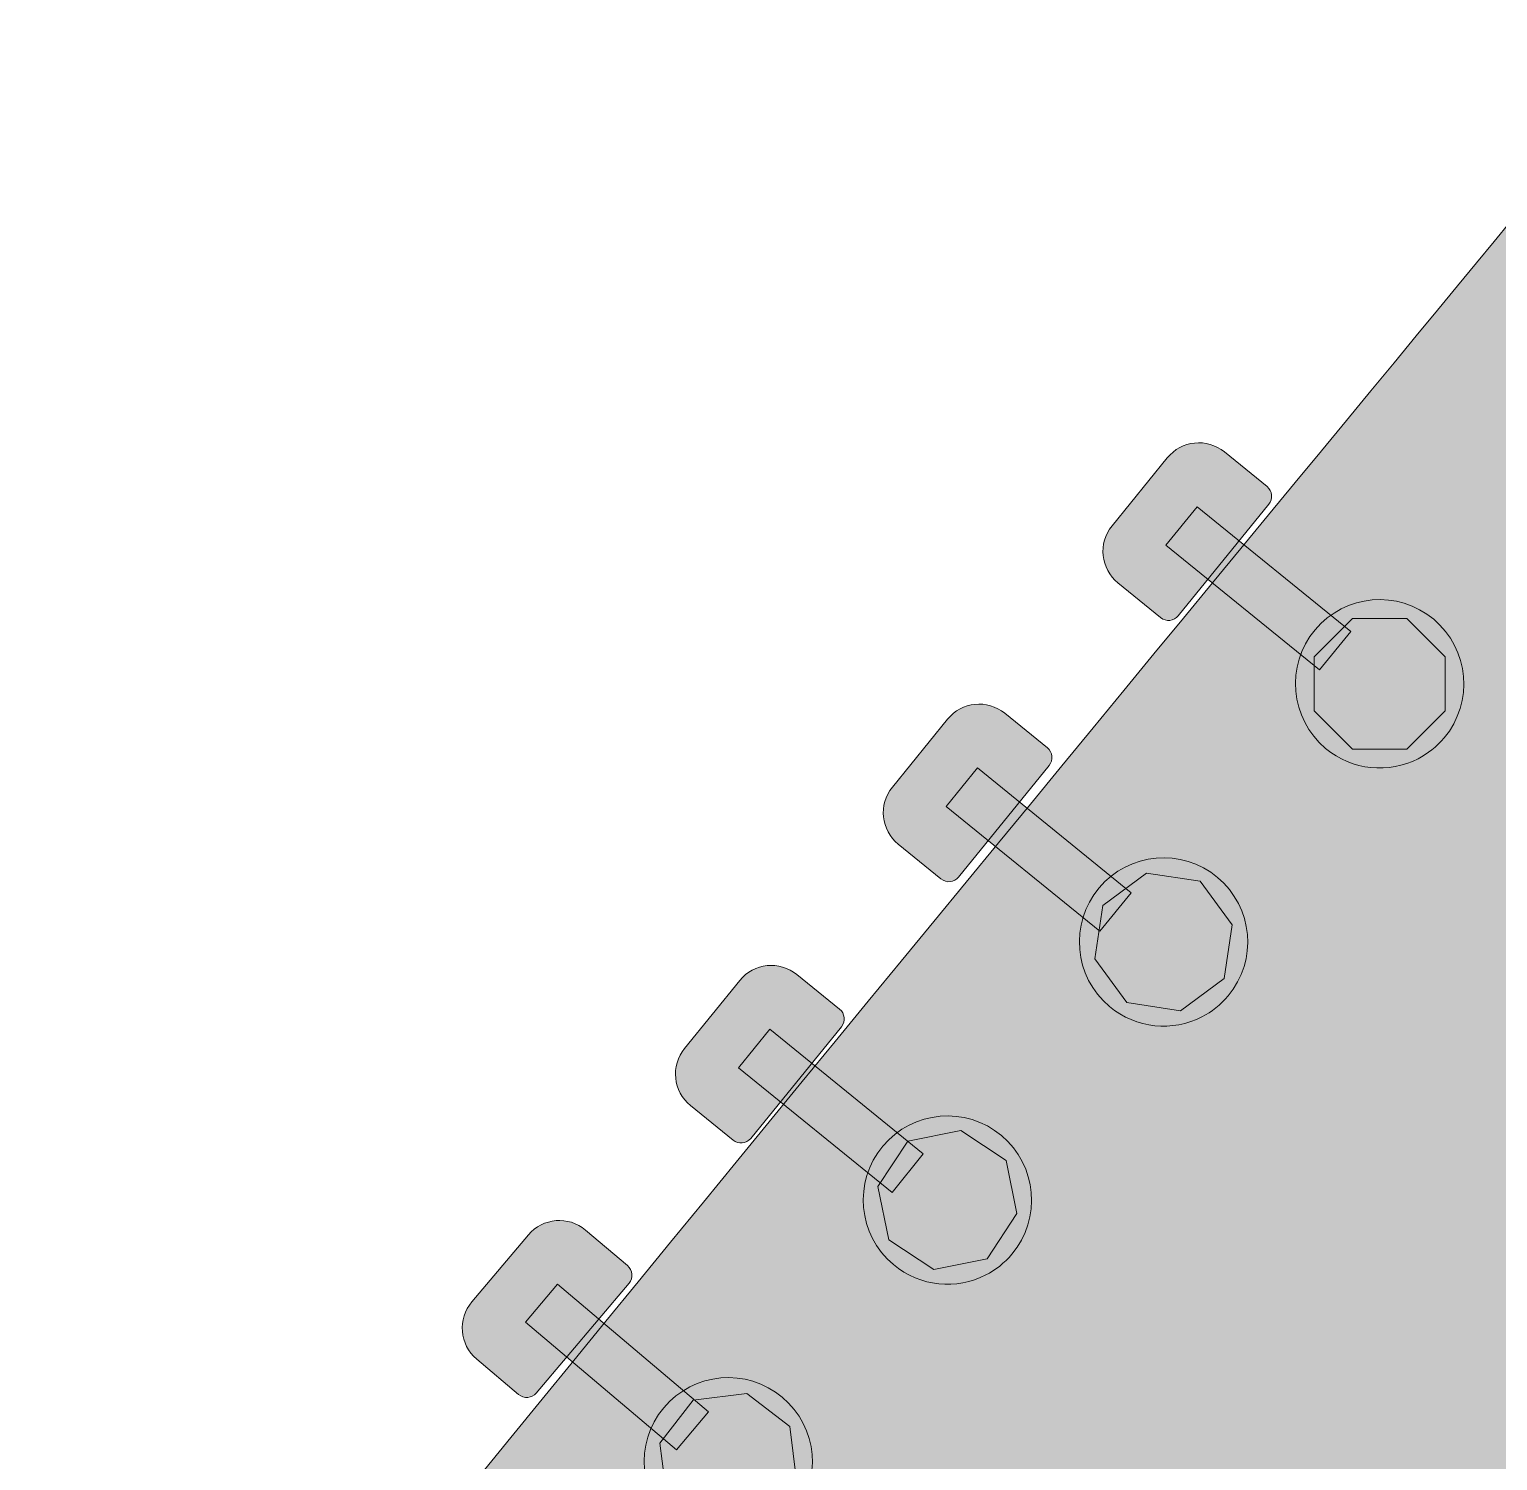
# Model space of a CAD drawing. Header units: millimetres. Extents: x -1358 to 1584, y -714 to 655.
# Drawn here: x -772.6 to -685.4, y 150.8 to 235.8 of the extents above; entities that cross this region are included whole.
import ezdxf

# ---------------------------------------------------------------- set-up
doc = ezdxf.new("R2010")
doc.units = ezdxf.units.MM
doc.header["$MEASUREMENT"] = 0
doc.layers.add('finished guitar', color=7, linetype='Continuous')

# ---------------------------------------------------------------- blocks, each defined once
blk = doc.blocks.new('block 350')
at = {"layer": 'finished guitar', "true_color": 0xffffff}
h = blk.add_hatch(color=7, dxfattribs=at)
h.dxf.hatch_style = 2
edge = h.paths.add_edge_path()
edge.add_spline(control_points=[(-746.053, 156.845), (-746.053, 156.845), (-743.56, 154.738), (-743.56, 154.738), (-743.248, 154.474), (-742.78, 154.514), (-742.516, 154.826), (-742.516, 154.826), (-737, 161.354), (-737, 161.354), (-736.735, 161.667), (-736.775, 162.134), (-737.087, 162.398), (-737.087, 162.398), (-739.581, 164.505), (-739.581, 164.505), (-740.598, 165.365), (-742.121, 165.238), (-742.981, 164.22), (-742.981, 164.22), (-746.339, 160.246), (-746.339, 160.246), (-747.199, 159.228), (-747.071, 157.705), (-746.053, 156.845)], knot_values=[0, 0, 0, 0, 1, 1, 1, 2, 2, 2, 3, 3, 3, 4, 4, 4, 5, 5, 5, 6, 6, 6, 7, 7, 7, 8, 8, 8, 8], degree=3, periodic=1)
h = blk.add_hatch(color=7, dxfattribs=at)
h.dxf.hatch_style = 2
h.paths.add_polyline_path([(-743.158, 159.038), (-734.184, 151.455), (-732.285, 153.702), (-741.259, 161.285)])
at = {"layer": 'finished guitar', "lineweight": 0}
blk.add_lwpolyline([(-743.158, 159.038), (-734.184, 151.455), (-732.285, 153.702), (-741.259, 161.285), (-743.158, 159.038)], dxfattribs=at)
blk.add_open_spline([(-746.053, 156.845), (-746.053, 156.845), (-743.56, 154.738), (-743.56, 154.738), (-743.248, 154.474), (-742.78, 154.514), (-742.516, 154.826), (-742.516, 154.826), (-737, 161.354), (-737, 161.354), (-736.735, 161.667), (-736.775, 162.134), (-737.087, 162.398), (-737.087, 162.398), (-739.581, 164.505), (-739.581, 164.505), (-740.598, 165.365), (-742.121, 165.238), (-742.981, 164.22), (-742.981, 164.22), (-746.339, 160.246), (-746.339, 160.246), (-747.199, 159.228), (-747.071, 157.705), (-746.053, 156.845)], degree=3, knots=[0, 0, 0, 0, 1, 1, 1, 2, 2, 2, 3, 3, 3, 4, 4, 4, 5, 5, 5, 6, 6, 6, 7, 7, 7, 8, 8, 8, 8], dxfattribs=at)
blk = doc.blocks.new('block 351')
at = {"layer": 'finished guitar', "true_color": 0xffffff}
h = blk.add_hatch(color=7, dxfattribs=at)
h.dxf.hatch_style = 2
edge = h.paths.add_edge_path()
edge.add_spline(control_points=[(-733.348, 171.9), (-733.348, 171.9), (-730.814, 169.843), (-730.814, 169.843), (-730.496, 169.585), (-730.029, 169.633), (-729.771, 169.951), (-729.771, 169.951), (-724.384, 176.586), (-724.384, 176.586), (-724.126, 176.904), (-724.174, 177.37), (-724.492, 177.628), (-724.492, 177.628), (-727.026, 179.686), (-727.026, 179.686), (-728.061, 180.526), (-729.581, 180.368), (-730.421, 179.334), (-730.421, 179.334), (-733.7, 175.295), (-733.7, 175.295), (-734.54, 174.26), (-734.382, 172.74), (-733.348, 171.9)], knot_values=[0, 0, 0, 0, 1, 1, 1, 2, 2, 2, 3, 3, 3, 4, 4, 4, 5, 5, 5, 6, 6, 6, 7, 7, 7, 8, 8, 8, 8], degree=3, periodic=1)
h = blk.add_hatch(color=7, dxfattribs=at)
h.dxf.hatch_style = 2
h.paths.add_polyline_path([(-730.496, 174.149), (-721.375, 166.743), (-719.521, 169.027), (-728.642, 176.433)])
at = {"layer": 'finished guitar', "lineweight": 0}
blk.add_lwpolyline([(-730.496, 174.149), (-721.375, 166.743), (-719.521, 169.027), (-728.642, 176.433), (-730.496, 174.149)], dxfattribs=at)
blk.add_open_spline([(-733.348, 171.9), (-733.348, 171.9), (-730.814, 169.843), (-730.814, 169.843), (-730.496, 169.585), (-730.029, 169.633), (-729.771, 169.951), (-729.771, 169.951), (-724.384, 176.586), (-724.384, 176.586), (-724.126, 176.904), (-724.174, 177.37), (-724.492, 177.628), (-724.492, 177.628), (-727.026, 179.686), (-727.026, 179.686), (-728.061, 180.526), (-729.581, 180.368), (-730.421, 179.334), (-730.421, 179.334), (-733.7, 175.295), (-733.7, 175.295), (-734.54, 174.26), (-734.382, 172.74), (-733.348, 171.9)], degree=3, knots=[0, 0, 0, 0, 1, 1, 1, 2, 2, 2, 3, 3, 3, 4, 4, 4, 5, 5, 5, 6, 6, 6, 7, 7, 7, 8, 8, 8, 8], dxfattribs=at)
blk = doc.blocks.new('block 352')
at = {"layer": 'finished guitar', "true_color": 0xffffff}
h = blk.add_hatch(color=7, dxfattribs=at)
h.dxf.hatch_style = 2
edge = h.paths.add_edge_path()
edge.add_spline(control_points=[(-721.001, 187.423), (-721.001, 187.423), (-718.466, 185.365), (-718.466, 185.365), (-718.149, 185.107), (-717.682, 185.155), (-717.424, 185.473), (-717.424, 185.473), (-712.037, 192.108), (-712.037, 192.108), (-711.779, 192.426), (-711.827, 192.893), (-712.145, 193.15), (-712.145, 193.15), (-714.679, 195.208), (-714.679, 195.208), (-715.714, 196.048), (-717.233, 195.89), (-718.073, 194.856), (-718.073, 194.856), (-721.353, 190.817), (-721.353, 190.817), (-722.193, 189.782), (-722.035, 188.263), (-721.001, 187.423)], knot_values=[0, 0, 0, 0, 1, 1, 1, 2, 2, 2, 3, 3, 3, 4, 4, 4, 5, 5, 5, 6, 6, 6, 7, 7, 7, 8, 8, 8, 8], degree=3, periodic=1)
h = blk.add_hatch(color=7, dxfattribs=at)
h.dxf.hatch_style = 2
h.paths.add_polyline_path([(-718.149, 189.672), (-709.028, 182.266), (-707.173, 184.549), (-716.295, 191.955)])
at = {"layer": 'finished guitar', "lineweight": 0}
blk.add_lwpolyline([(-718.149, 189.672), (-709.028, 182.266), (-707.173, 184.549), (-716.295, 191.955), (-718.149, 189.672)], dxfattribs=at)
blk.add_open_spline([(-721.001, 187.423), (-721.001, 187.423), (-718.466, 185.365), (-718.466, 185.365), (-718.149, 185.107), (-717.682, 185.155), (-717.424, 185.473), (-717.424, 185.473), (-712.037, 192.108), (-712.037, 192.108), (-711.779, 192.426), (-711.827, 192.893), (-712.145, 193.15), (-712.145, 193.15), (-714.679, 195.208), (-714.679, 195.208), (-715.714, 196.048), (-717.233, 195.89), (-718.073, 194.856), (-718.073, 194.856), (-721.353, 190.817), (-721.353, 190.817), (-722.193, 189.782), (-722.035, 188.263), (-721.001, 187.423)], degree=3, knots=[0, 0, 0, 0, 1, 1, 1, 2, 2, 2, 3, 3, 3, 4, 4, 4, 5, 5, 5, 6, 6, 6, 7, 7, 7, 8, 8, 8, 8], dxfattribs=at)
blk = doc.blocks.new('block 353')
at = {"layer": 'finished guitar', "true_color": 0xffffff}
h = blk.add_hatch(color=7, dxfattribs=at)
h.dxf.hatch_style = 2
edge = h.paths.add_edge_path()
edge.add_spline(control_points=[(-707.948, 202.945), (-707.948, 202.945), (-705.414, 200.887), (-705.414, 200.887), (-705.096, 200.629), (-704.629, 200.678), (-704.371, 200.995), (-704.371, 200.995), (-698.984, 207.63), (-698.984, 207.63), (-698.726, 207.948), (-698.774, 208.415), (-699.092, 208.673), (-699.092, 208.673), (-701.626, 210.73), (-701.626, 210.73), (-702.661, 211.57), (-704.181, 211.413), (-705.021, 210.378), (-705.021, 210.378), (-708.3, 206.339), (-708.3, 206.339), (-709.14, 205.305), (-708.982, 203.785), (-707.948, 202.945)], knot_values=[0, 0, 0, 0, 1, 1, 1, 2, 2, 2, 3, 3, 3, 4, 4, 4, 5, 5, 5, 6, 6, 6, 7, 7, 7, 8, 8, 8, 8], degree=3, periodic=1)
h = blk.add_hatch(color=7, dxfattribs=at)
h.dxf.hatch_style = 2
h.paths.add_polyline_path([(-705.096, 205.194), (-695.975, 197.788), (-694.121, 200.072), (-703.242, 207.478)])
at = {"layer": 'finished guitar', "lineweight": 0}
blk.add_lwpolyline([(-705.096, 205.194), (-695.975, 197.788), (-694.121, 200.072), (-703.242, 207.478), (-705.096, 205.194)], dxfattribs=at)
blk.add_open_spline([(-707.948, 202.945), (-707.948, 202.945), (-705.414, 200.887), (-705.414, 200.887), (-705.096, 200.629), (-704.629, 200.678), (-704.371, 200.995), (-704.371, 200.995), (-698.984, 207.63), (-698.984, 207.63), (-698.726, 207.948), (-698.774, 208.415), (-699.092, 208.673), (-699.092, 208.673), (-701.626, 210.73), (-701.626, 210.73), (-702.661, 211.57), (-704.181, 211.413), (-705.021, 210.378), (-705.021, 210.378), (-708.3, 206.339), (-708.3, 206.339), (-709.14, 205.305), (-708.982, 203.785), (-707.948, 202.945)], degree=3, knots=[0, 0, 0, 0, 1, 1, 1, 2, 2, 2, 3, 3, 3, 4, 4, 4, 5, 5, 5, 6, 6, 6, 7, 7, 7, 8, 8, 8, 8], dxfattribs=at)
blk = doc.blocks.new('block 354')
at = {"layer": 'finished guitar', "true_color": 0x031ca6}
h = blk.add_hatch(color=164, dxfattribs=at)
edge = h.paths.add_edge_path()
edge.add_spline(control_points=[(-695.611, 193.121), (-695.611, 193.121), (-695.611, 193.121), (-695.611, 193.121), (-697.728, 194.894), (-698.007, 198.048), (-696.234, 200.165), (-696.234, 200.165), (-696.234, 200.165), (-696.234, 200.165), (-694.461, 202.282), (-691.307, 202.561), (-689.19, 200.788), (-689.19, 200.788), (-689.19, 200.788), (-689.19, 200.788), (-687.073, 199.015), (-686.794, 195.861), (-688.567, 193.744), (-688.567, 193.744), (-688.567, 193.744), (-688.567, 193.744), (-689.011, 193.215), (-689.54, 192.801), (-690.118, 192.504), (-691.852, 191.616), (-694.023, 191.791), (-695.611, 193.121)], knot_values=[0, 0, 0, 0, 1, 1, 1, 2, 2, 2, 3, 3, 3, 4, 4, 4, 5, 5, 5, 6, 6, 6, 7, 7, 7, 8, 8, 8, 9, 9, 9, 9], degree=3, periodic=1)
h = blk.add_hatch(color=164, dxfattribs=at)
edge = h.paths.add_edge_path()
edge.add_spline(control_points=[(-708.452, 177.788), (-708.452, 177.788), (-708.452, 177.788), (-708.452, 177.788), (-710.569, 179.561), (-710.848, 182.714), (-709.075, 184.831), (-709.075, 184.831), (-709.075, 184.831), (-709.075, 184.831), (-707.302, 186.949), (-704.148, 187.227), (-702.031, 185.455), (-702.031, 185.455), (-702.031, 185.455), (-702.031, 185.455), (-699.914, 183.682), (-699.635, 180.528), (-701.408, 178.411), (-701.408, 178.411), (-701.408, 178.411), (-701.408, 178.411), (-701.851, 177.882), (-702.381, 177.467), (-702.959, 177.171), (-704.693, 176.283), (-706.864, 176.458), (-708.452, 177.788)], knot_values=[0, 0, 0, 0, 1, 1, 1, 2, 2, 2, 3, 3, 3, 4, 4, 4, 5, 5, 5, 6, 6, 6, 7, 7, 7, 8, 8, 8, 9, 9, 9, 9], degree=3, periodic=1)
h = blk.add_hatch(color=164, dxfattribs=at)
edge = h.paths.add_edge_path()
edge.add_spline(control_points=[(-721.293, 162.455), (-721.293, 162.455), (-721.293, 162.455), (-721.293, 162.455), (-723.41, 164.227), (-723.689, 167.381), (-721.916, 169.498), (-721.916, 169.498), (-721.916, 169.498), (-721.916, 169.498), (-720.143, 171.615), (-716.989, 171.894), (-714.872, 170.121), (-714.872, 170.121), (-714.872, 170.121), (-714.872, 170.121), (-712.755, 168.348), (-712.476, 165.195), (-714.249, 163.078), (-714.249, 163.078), (-714.249, 163.078), (-714.249, 163.078), (-714.692, 162.548), (-715.222, 162.134), (-715.8, 161.838), (-717.534, 160.949), (-719.705, 161.125), (-721.293, 162.455)], knot_values=[0, 0, 0, 0, 1, 1, 1, 2, 2, 2, 3, 3, 3, 4, 4, 4, 5, 5, 5, 6, 6, 6, 7, 7, 7, 8, 8, 8, 9, 9, 9, 9], degree=3, periodic=1)
h = blk.add_hatch(color=164, dxfattribs=at)
edge = h.paths.add_edge_path()
edge.add_spline(control_points=[(-734.314, 146.906), (-734.314, 146.906), (-734.314, 146.906), (-734.314, 146.906), (-736.431, 148.679), (-736.71, 151.833), (-734.937, 153.95), (-734.937, 153.95), (-734.937, 153.95), (-734.937, 153.95), (-733.164, 156.067), (-730.01, 156.346), (-727.893, 154.573), (-727.893, 154.573), (-727.893, 154.573), (-727.893, 154.573), (-725.776, 152.8), (-725.497, 149.646), (-727.27, 147.529), (-727.27, 147.529), (-727.27, 147.529), (-727.27, 147.529), (-727.713, 147), (-728.243, 146.586), (-728.821, 146.289), (-730.555, 145.401), (-732.726, 145.576), (-734.314, 146.906)], knot_values=[0, 0, 0, 0, 1, 1, 1, 2, 2, 2, 3, 3, 3, 4, 4, 4, 5, 5, 5, 6, 6, 6, 7, 7, 7, 8, 8, 8, 9, 9, 9, 9], degree=3, periodic=1)
at = {"layer": 'finished guitar', "lineweight": 0}
for points in [[(-695.611, 193.121), (-695.611, 193.121), (-695.611, 193.121), (-695.611, 193.121), (-697.728, 194.894), (-698.007, 198.048), (-696.234, 200.165), (-696.234, 200.165), (-696.234, 200.165), (-696.234, 200.165), (-694.461, 202.282), (-691.307, 202.561), (-689.19, 200.788), (-689.19, 200.788), (-689.19, 200.788), (-689.19, 200.788), (-687.073, 199.015), (-686.794, 195.861), (-688.567, 193.744), (-688.567, 193.744), (-688.567, 193.744), (-688.567, 193.744), (-689.011, 193.215), (-689.54, 192.801), (-690.118, 192.504), (-691.852, 191.616), (-694.023, 191.791), (-695.611, 193.121)], [(-708.452, 177.788), (-708.452, 177.788), (-708.452, 177.788), (-708.452, 177.788), (-710.569, 179.561), (-710.848, 182.714), (-709.075, 184.831), (-709.075, 184.831), (-709.075, 184.831), (-709.075, 184.831), (-707.302, 186.949), (-704.148, 187.227), (-702.031, 185.455), (-702.031, 185.455), (-702.031, 185.455), (-702.031, 185.455), (-699.914, 183.682), (-699.635, 180.528), (-701.408, 178.411), (-701.408, 178.411), (-701.408, 178.411), (-701.408, 178.411), (-701.851, 177.882), (-702.381, 177.467), (-702.959, 177.171), (-704.693, 176.283), (-706.864, 176.458), (-708.452, 177.788)], [(-721.293, 162.455), (-721.293, 162.455), (-721.293, 162.455), (-721.293, 162.455), (-723.41, 164.227), (-723.689, 167.381), (-721.916, 169.498), (-721.916, 169.498), (-721.916, 169.498), (-721.916, 169.498), (-720.143, 171.615), (-716.989, 171.894), (-714.872, 170.121), (-714.872, 170.121), (-714.872, 170.121), (-714.872, 170.121), (-712.755, 168.348), (-712.476, 165.195), (-714.249, 163.078), (-714.249, 163.078), (-714.249, 163.078), (-714.249, 163.078), (-714.692, 162.548), (-715.222, 162.134), (-715.8, 161.838), (-717.534, 160.949), (-719.705, 161.125), (-721.293, 162.455)], [(-734.314, 146.906), (-734.314, 146.906), (-734.314, 146.906), (-734.314, 146.906), (-736.431, 148.679), (-736.71, 151.833), (-734.937, 153.95), (-734.937, 153.95), (-734.937, 153.95), (-734.937, 153.95), (-733.164, 156.067), (-730.01, 156.346), (-727.893, 154.573), (-727.893, 154.573), (-727.893, 154.573), (-727.893, 154.573), (-725.776, 152.8), (-725.497, 149.646), (-727.27, 147.529), (-727.27, 147.529), (-727.27, 147.529), (-727.27, 147.529), (-727.713, 147), (-728.243, 146.586), (-728.821, 146.289), (-730.555, 145.401), (-732.726, 145.576), (-734.314, 146.906)]]:
    blk.add_open_spline(points, degree=3, knots=[0, 0, 0, 0, 1, 1, 1, 2, 2, 2, 3, 3, 3, 4, 4, 4, 5, 5, 5, 6, 6, 6, 7, 7, 7, 8, 8, 8, 9, 9, 9, 9], dxfattribs=at)
blk = doc.blocks.new('block 355')
at = {"layer": 'finished guitar', "true_color": 0x06182d}
for points in [[(-694.012, 193.065), (-696.29, 195.343), (-696.29, 198.566), (-694.012, 200.844), (-690.79, 200.844), (-688.511, 198.566), (-688.511, 195.343), (-690.79, 193.065)], [(-709.328, 180.609), (-708.847, 183.795), (-706.254, 185.708), (-703.068, 185.226), (-701.155, 182.633), (-701.636, 179.447), (-704.229, 177.535), (-707.415, 178.016)], [(-718.886, 162.155), (-721.573, 163.934), (-722.215, 167.091), (-720.437, 169.778), (-717.279, 170.42), (-714.592, 168.642), (-713.95, 165.485), (-715.728, 162.798)], [(-733.195, 154.393), (-729.999, 154.802), (-727.45, 152.831), (-727.041, 149.635), (-729.012, 147.086), (-732.208, 146.677), (-734.757, 148.648), (-735.166, 151.844)], [(-739.988, 137.18), (-739.942, 133.958), (-742.188, 131.648), (-745.41, 131.602), (-747.72, 133.847), (-747.766, 137.069), (-745.521, 139.38), (-742.299, 139.426)], [(-753.18, 117.899), (-755.773, 115.986), (-758.959, 116.467), (-760.872, 119.061), (-760.391, 122.247), (-757.798, 124.159), (-754.612, 123.678), (-752.699, 121.085)]]:
    blk.add_hatch(color=168, dxfattribs=at).paths.add_polyline_path(points)
at = {"layer": 'finished guitar', "lineweight": 0}
for points in [[(-694.012, 193.065), (-696.29, 195.343), (-696.29, 198.566), (-694.012, 200.844), (-690.79, 200.844), (-688.511, 198.566), (-688.511, 195.343), (-690.79, 193.065), (-694.012, 193.065)], [(-709.328, 180.609), (-708.847, 183.795), (-706.254, 185.708), (-703.068, 185.226), (-701.155, 182.633), (-701.636, 179.447), (-704.229, 177.535), (-707.415, 178.016), (-709.328, 180.609)], [(-718.886, 162.155), (-721.573, 163.934), (-722.215, 167.091), (-720.437, 169.778), (-717.279, 170.42), (-714.592, 168.642), (-713.95, 165.485), (-715.728, 162.798), (-718.886, 162.155)], [(-733.195, 154.393), (-729.999, 154.802), (-727.45, 152.831), (-727.041, 149.635), (-729.012, 147.086), (-732.208, 146.677), (-734.757, 148.648), (-735.166, 151.844), (-733.195, 154.393)], [(-739.988, 137.18), (-739.942, 133.958), (-742.188, 131.648), (-745.41, 131.602), (-747.72, 133.847), (-747.766, 137.069), (-745.521, 139.38), (-742.299, 139.426), (-739.988, 137.18)], [(-753.18, 117.899), (-755.773, 115.986), (-758.959, 116.467), (-760.872, 119.061), (-760.391, 122.247), (-757.798, 124.159), (-754.612, 123.678), (-752.699, 121.085), (-753.18, 117.899)]]:
    blk.add_lwpolyline(points, dxfattribs=at)
blk = doc.blocks.new('block 347')
at = {"layer": 'finished guitar'}
for name in ['block 353', 'block 354', 'block 355', 'block 352', 'block 351', 'block 350']:
    blk.add_blockref(name, (0, 0), dxfattribs=at)
blk = doc.blocks.new('block 338')
at = {"layer": 'finished guitar', "true_color": 0xffffff}
h = blk.add_hatch(color=7, dxfattribs=at)
edge = h.paths.add_edge_path()
edge.add_spline(control_points=[(-750.04, 85.377), (-758.612, 95.911), (-765.278, 102.497), (-771.047, 111.226), (-772.632, 113.624), (-772.528, 116.759), (-770.763, 119.027), (-753.879, 140.718), (-679.689, 230.374), (-679.689, 230.374), (-670.173, 235.831), (-657.919, 235.831), (-648.359, 230.374), (-632.155, 219.937), (-642.12, 211.254), (-645.217, 205.359), (-648.359, 199.503), (-706.26, 103.266), (-707.876, 97.013), (-707.921, 90.281), (-708.139, 77.044), (-708.139, 77.044), (-708.139, 77.044), (-750.139, 77.044), (-750.139, 77.044)], knot_values=[0, 0, 0, 0, 0.352778, 0.352778, 0.352778, 0.705556, 0.705556, 0.705556, 1.058333, 1.058333, 1.058333, 1.411111, 1.411111, 1.411111, 1.763889, 1.763889, 1.763889, 2.116667, 2.116667, 2.116667, 2.469444, 2.469444, 2.469444, 2.822222, 2.822222, 2.822222, 2.822222], degree=3, periodic=0)
edge.add_line((-750.139, 77.044), (-750.04, 85.377))
at = {"layer": 'finished guitar', "lineweight": 0}
blk.add_open_spline([(-750.04, 85.377), (-758.612, 95.911), (-765.278, 102.497), (-771.047, 111.226), (-772.632, 113.624), (-772.528, 116.759), (-770.763, 119.027), (-753.879, 140.718), (-679.689, 230.374), (-679.689, 230.374), (-670.173, 235.831), (-657.919, 235.831), (-648.359, 230.374), (-632.155, 219.937), (-642.12, 211.254), (-645.217, 205.359), (-648.359, 199.503), (-706.26, 103.266), (-707.876, 97.013), (-707.921, 90.281), (-708.139, 77.044), (-708.139, 77.044), (-708.139, 77.044), (-750.139, 77.044), (-750.139, 77.044)], degree=3, knots=[0, 0, 0, 0, 1, 1, 1, 2, 2, 2, 3, 3, 3, 4, 4, 4, 5, 5, 5, 6, 6, 6, 7, 7, 7, 8, 8, 8, 8], dxfattribs=at)
at = {"layer": 'finished guitar'}
blk.add_blockref('block 347', (0, 0), dxfattribs=at)
blk = doc.blocks.new('block 331')
at = {"layer": 'finished guitar'}
blk.add_blockref('block 338', (0, 0), dxfattribs=at)

msp = doc.modelspace()

# ---------------------------------------------------------------- block references
at = {"layer": 'finished guitar'}
msp.add_blockref('block 331', (0, 0), dxfattribs=at)

doc.saveas('drawing.dxf')
